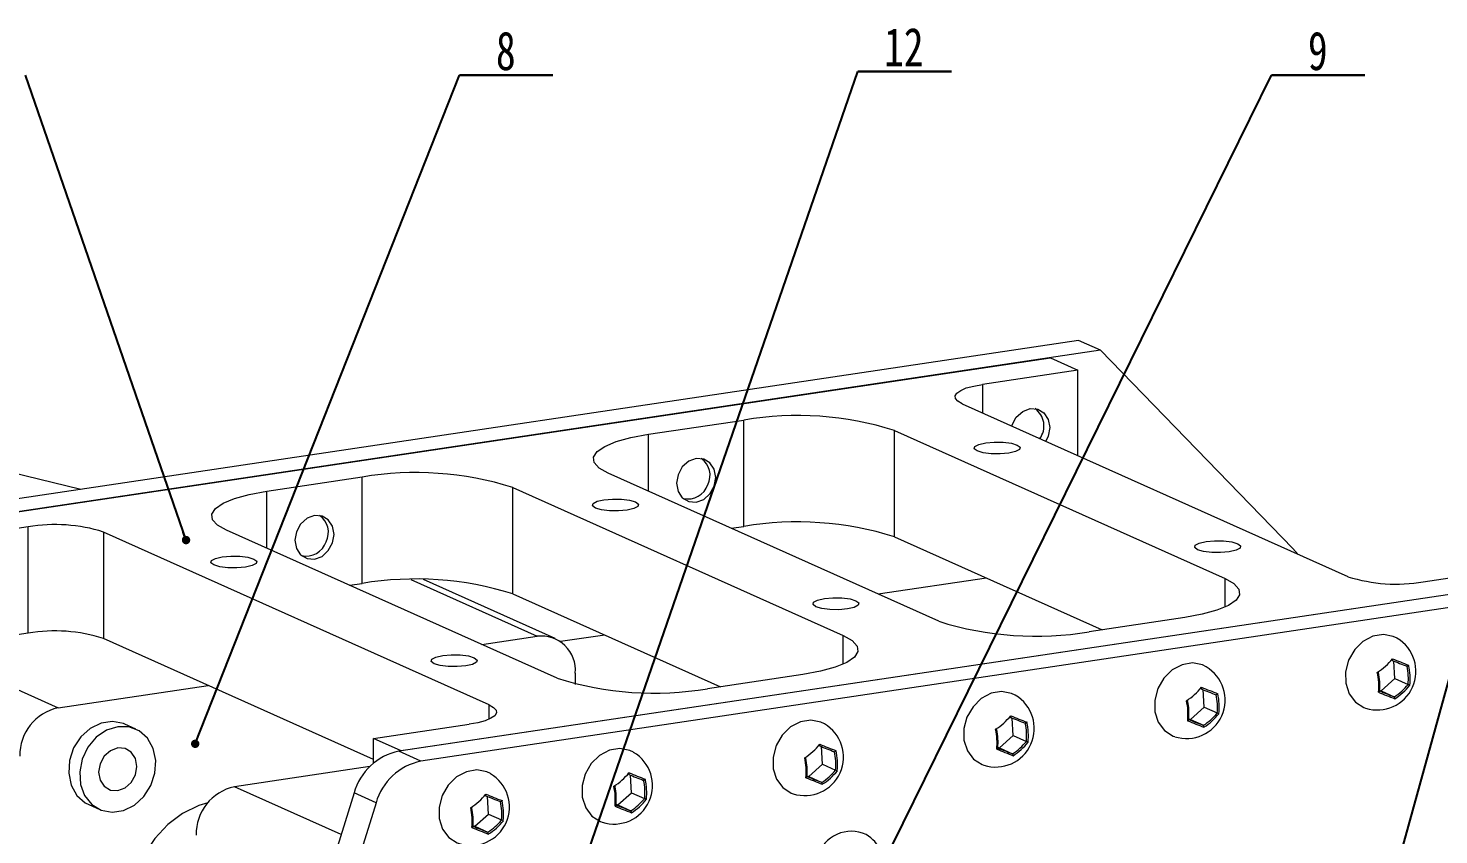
# Model space of a CAD drawing. Header units: millimetres. Extents: x 0 to 841, y 0 to 594.
# Drawn here: x 356.2 to 484.2, y 323.1 to 396.4 of the extents above; entities that cross this region are included whole.
import ezdxf

# ---------------------------------------------------------------- set-up
doc = ezdxf.new("R2010")
doc.units = ezdxf.units.MM
doc.layers.add('10', color=7, linetype='Continuous')
doc.styles.add('SLDTEXTSTYLE0', font='TXT', dxfattribs={"width": 0.75})
doc.dimstyles.new('SLDDIMSTYLE0', dxfattribs={"dimtxt": 0.18, "dimasz": 0.762, "dimexe": 0, "dimexo": 0.0625, "dimgap": 0, "dimtad": 0, "dimtih": 1, "dimtoh": 1, "dimdec": 0, "dimrnd": 1e-09, "dimzin": 0, "dimdsep": 46, "dimtxsty": 'Standard', "dimblk1": 'DOT', "dimblk2": 'DOT', "dimsah": 1, "dimcen": 0.09, "dimadec": 0, "dimazin": 0, "dimtfac": 0.762, "dimtdec": 0, "dimtofl": 0, "dimtmove": 0, "dimatfit": 3, "dimldrblk": 'DOT', "dimfxl": 0, "dimfrac": 2, "dimtolj": 1, "dimtzin": 0, "dimarcsym": 0})

# ---------------------------------------------------------------- blocks, each defined once
blk = doc.blocks.new('SW_NOTE_0')
at = {"layer": '10', "color": 0}
for p, q in [((0, 0), (8.49, 0)), ((8.49, 0), (0, 0)), ((0, 0), (8.49, 0)), ((8.49, 0), (0, 0)), ((0, 0), (8.49, 0)), ((8.49, 0), (0, 0))]:
    blk.add_line(p, q, dxfattribs=at)
at = {"layer": '10', "color": 0, "insert": (4.21, 3.96), "char_height": 3.5, "attachment_point": 2, "style": 'SLDTEXTSTYLE0'}
blk.add_mtext('8', dxfattribs=at)
blk = doc.blocks.new('_DOT')
at = {"color": 0, "linetype": 'ByBlock', "lineweight": -2}
blk.add_line((-0.5, 0), (-1, 0), dxfattribs=at)
at = {"color": 0, "linetype": 'ByBlock', "const_width": 0.5}
blk.add_lwpolyline([(-0.25, 0, 1), (0.25, 0, 1)], format="xyb", close=True, dxfattribs=at)
blk = doc.blocks.new('SW_NOTE_1')
at = {"layer": '10', "color": 0}
for p, q in [((0, 0), (8.49, 0)), ((8.49, 0), (0, 0)), ((0, 0), (8.49, 0)), ((8.49, 0), (0, 0)), ((0, 0), (8.49, 0)), ((8.49, 0), (0, 0))]:
    blk.add_line(p, q, dxfattribs=at)
at = {"layer": '10', "color": 0, "insert": (4.17, 3.96), "char_height": 3.5, "attachment_point": 2, "style": 'SLDTEXTSTYLE0'}
blk.add_mtext('12', dxfattribs=at)
blk = doc.blocks.new('SW_NOTE_2')
at = {"layer": '10', "color": 0}
for p, q in [((0, 0), (8.49, 0)), ((8.49, 0), (0, 0)), ((0, 0), (8.49, 0)), ((8.49, 0), (0, 0)), ((0, 0), (8.49, 0)), ((8.49, 0), (0, 0))]:
    blk.add_line(p, q, dxfattribs=at)
at = {"layer": '10', "color": 0, "insert": (4.21, 3.96), "char_height": 3.5, "attachment_point": 2, "style": 'SLDTEXTSTYLE0'}
blk.add_mtext('9', dxfattribs=at)

msp = doc.modelspace()

# ---------------------------------------------------------------- linework, layer by layer
at = {"color": 7, "linetype": 'Continuous', "lineweight": 15}
for p, q in [((451.52, 368.03), (342.84, 351.79)), ((453.52, 367.14), (451.52, 368.03)), ((453.52, 367.14), (344.84, 350.9)), ((345.04, 350.93), (448.96, 366.45)), ((448.96, 366.45), (451.46, 365.33)), ((470.96, 349.13), (453.52, 367.14)), ((451.46, 365.33), (442.8, 364.04)), ((451.46, 357.57), (451.46, 365.33)), ((440.97, 362.27), (475.97, 346.58)), ((360.96, 354.5), (339.36, 359.73)), ((412.49, 359.51), (421.15, 360.8)), ((421.15, 351.14), (421.15, 360.8)), ((434.81, 359.86), (464.81, 346.41)), ((434.81, 350.2), (434.81, 359.86)), ((438.83, 342.53), (408.83, 355.97)), ((377.85, 354.33), (386.51, 355.63)), ((386.51, 345.97), (386.51, 355.63)), ((400.17, 354.68), (430.17, 341.23)), ((400.17, 345.02), (400.17, 354.68)), ((356.2, 351.1), (347.54, 349.8)), ((356.2, 341.44), (356.2, 351.1)), ((404.19, 337.35), (374.19, 350.8)), ((419.99, 350.97), (421.15, 351.14)), ((398.03, 334.93), (363.03, 350.62)), ((363.03, 350.62), (363.03, 340.97)), ((434.81, 350.2), (453.65, 341.75)), ((471.46, 348.6), (470.96, 349.13)), ((498.52, 346.96), (389.84, 330.72)), ((482.8, 346.11), (491.46, 347.4)), ((385.35, 345.8), (386.51, 345.97)), ((493.96, 346.28), (390.04, 330.75)), ((500.52, 346.07), (391.84, 329.83)), ((404.02, 340.95), (392.07, 346.31)), ((443.16, 346.45), (433.34, 344.99)), ((400.17, 345.02), (419.01, 336.58)), ((461.15, 342.87), (452.49, 341.58)), ((345.41, 340.72), (358.91, 334.67)), ((356.2, 341.44), (347.54, 340.15)), ((387.54, 329.98), (363.03, 340.97)), ((397.35, 340.42), (402.38, 341.17)), ((408.52, 341.28), (404.5, 340.68)), ((480.23, 337.32), (480.14, 338.91)), ((358.91, 334.67), (372.53, 336.71)), ((405.84, 337.82), (405.84, 336.8)), ((426.51, 337.7), (417.85, 336.4)), ((478.99, 336.2), (480.23, 337.32)), ((480.23, 337.32), (481.42, 336.79)), ((462.91, 334.73), (462.82, 336.32)), ((478.83, 336.26), (478.99, 336.2)), ((478.99, 336.2), (480.17, 335.67)), ((461.67, 333.61), (462.91, 334.73)), ((462.91, 334.73), (464.1, 334.2)), ((365.96, 332.74), (364.96, 333.19)), ((387.54, 331.87), (396.2, 333.17)), ((445.59, 332.14), (445.5, 333.73)), ((461.51, 333.67), (461.67, 333.61)), ((461.67, 333.61), (462.85, 333.08)), ((387.54, 329.64), (387.54, 331.87)), ((390.04, 330.75), (387.54, 331.87)), ((444.35, 331.02), (445.59, 332.14)), ((445.59, 332.14), (446.78, 331.61)), ((391.84, 329.83), (389.84, 330.72)), ((428.27, 329.55), (428.18, 331.15)), ((444.19, 331.09), (444.35, 331.02)), ((444.35, 331.02), (445.53, 330.49)), ((387.21, 329.34), (374.91, 327.5)), ((427.03, 328.44), (428.27, 329.55)), ((428.27, 329.55), (429.46, 329.02)), ((410.95, 326.96), (410.86, 328.56)), ((426.87, 328.5), (427.03, 328.44)), ((427.03, 328.44), (428.21, 327.9)), ((385.77, 326.94), (373.37, 287.09)), ((387.77, 326.04), (385.77, 326.94)), ((397.96, 325.02), (397.87, 326.62)), ((409.71, 325.85), (410.95, 326.96)), ((410.95, 326.96), (412.14, 326.43)), ((361.69, 325.89), (362.69, 325.44)), ((387.77, 326.04), (375.37, 286.19)), ((409.55, 325.91), (409.71, 325.85)), ((409.71, 325.85), (410.89, 325.32)), ((396.56, 323.97), (396.72, 323.91)), ((396.72, 323.91), (397.96, 325.02)), ((396.72, 323.91), (397.9, 323.37)), ((397.96, 325.02), (399.15, 324.49))]:
    msp.add_line(p, q, dxfattribs=at)
at = {"color": 8, "linetype": 'Continuous', "lineweight": 15}
for p, q in [((442.8, 364.04), (442.8, 361.45)), ((412.49, 354.33), (412.49, 359.51)), ((377.85, 349.16), (377.85, 354.33)), ((390.91, 346.31), (402.38, 341.17)), ((464.81, 343.82), (464.81, 346.41)), ((430.17, 338.64), (430.17, 341.23)), ((398.03, 333.64), (398.03, 334.93)), ((384.59, 323.16), (374.91, 327.5))]:
    msp.add_line(p, q, dxfattribs=at)
at = {"color": 7, "linetype": 'Continuous', "lineweight": 15, "flags": 128}
for points in [[(440.97, 362.27), (440.56, 362.5), (440.34, 362.75), (440.31, 363), (440.47, 363.25), (440.82, 363.49), (441.33, 363.71), (442, 363.89), (442.8, 364.04)], [(445.45, 360.26), (445.49, 360.37), (445.87, 361.07), (446.45, 361.58), (447.13, 361.84), (447.81, 361.79), (448.38, 361.44), (448.77, 360.86), (448.9, 360.12)], [(448.9, 360.12), (448.77, 359.34), (448.55, 358.88)], [(408.83, 355.97), (408.02, 356.44), (407.57, 356.93), (407.51, 357.44), (407.83, 357.94), (408.52, 358.41), (409.56, 358.84), (410.9, 359.21), (412.49, 359.51)], [(442.32, 357.99), (442.06, 358.19), (442.11, 358.4), (442.47, 358.59), (443.09, 358.73), (443.87, 358.8), (444.68, 358.79), (445.42, 358.69), (445.96, 358.53), (446.22, 358.33), (446.17, 358.12), (445.81, 357.93), (445.19, 357.79), (444.41, 357.72), (443.6, 357.74), (442.86, 357.83), (442.32, 357.99)], [(415.04, 355.06), (415.18, 354.32), (415.56, 353.74), (416.14, 353.4), (416.82, 353.35), (417.5, 353.6), (418.07, 354.11), (418.46, 354.81), (418.59, 355.59), (418.46, 356.33), (418.07, 356.92), (417.5, 357.26), (416.82, 357.31), (416.14, 357.06), (415.56, 356.54), (415.18, 355.84), (415.04, 355.06)], [(374.19, 350.8), (373.38, 351.26), (372.93, 351.75), (372.87, 352.26), (373.19, 352.76), (373.88, 353.24), (374.91, 353.67), (376.25, 354.04), (377.85, 354.33)], [(407.68, 352.81), (407.42, 353.02), (407.47, 353.23), (407.83, 353.42), (408.45, 353.56), (409.22, 353.62), (410.04, 353.61), (410.78, 353.52), (411.32, 353.36), (411.58, 353.16), (411.53, 352.95), (411.16, 352.76), (410.55, 352.62), (409.77, 352.55), (408.95, 352.56), (408.22, 352.65), (407.68, 352.81)], [(380.4, 349.89), (380.54, 349.15), (380.92, 348.56), (381.5, 348.22), (382.18, 348.17), (382.86, 348.42), (383.43, 348.94), (383.82, 349.64), (383.95, 350.42), (383.82, 351.15), (383.43, 351.74), (382.86, 352.08), (382.18, 352.13), (381.5, 351.88), (380.92, 351.36), (380.54, 350.66), (380.4, 349.89)], [(462.32, 349.02), (462.06, 349.23), (462.11, 349.44), (462.47, 349.63), (463.09, 349.77), (463.87, 349.84), (464.68, 349.82), (465.42, 349.73), (465.96, 349.57), (466.22, 349.37), (466.17, 349.16), (465.81, 348.97), (465.19, 348.83), (464.41, 348.76), (463.6, 348.77), (462.86, 348.87), (462.32, 349.02)], [(373.04, 347.64), (372.78, 347.84), (372.83, 348.05), (373.19, 348.24), (373.81, 348.38), (374.58, 348.45), (375.4, 348.43), (376.14, 348.34), (376.68, 348.18), (376.94, 347.98), (376.89, 347.77), (376.52, 347.58), (375.91, 347.44), (375.13, 347.37), (374.31, 347.38), (373.58, 347.48), (373.04, 347.64)], [(464.81, 346.41), (465.62, 345.95), (466.06, 345.45), (466.13, 344.94), (465.81, 344.44), (465.12, 343.97), (464.08, 343.54), (462.74, 343.17), (461.15, 342.87)], [(427.68, 343.85), (427.42, 344.05), (427.47, 344.26), (427.83, 344.45), (428.45, 344.59), (429.22, 344.66), (430.04, 344.65), (430.78, 344.55), (431.32, 344.39), (431.58, 344.19), (431.53, 343.98), (431.16, 343.79), (430.55, 343.65), (429.77, 343.58), (428.95, 343.6), (428.22, 343.69), (427.68, 343.85)], [(430.17, 341.23), (430.98, 340.77), (431.42, 340.28), (431.49, 339.77), (431.17, 339.27), (430.48, 338.79), (429.44, 338.36), (428.1, 337.99), (426.51, 337.7)], [(480.42, 340.98), (480.08, 341.15), (479.18, 341.32), (478.23, 341.17), (477.33, 340.69), (476.58, 339.95), (476.03, 339), (475.75, 337.95), (475.76, 336.9), (476.07, 335.95), (476.64, 335.19), (477.41, 334.69), (477.57, 334.63)], [(393.04, 338.67), (392.78, 338.87), (392.83, 339.08), (393.19, 339.27), (393.81, 339.41), (394.58, 339.48), (395.4, 339.47), (396.14, 339.38), (396.68, 339.22), (396.94, 339.01), (396.89, 338.8), (396.52, 338.61), (395.91, 338.47), (395.13, 338.41), (394.31, 338.42), (393.58, 338.51), (393.04, 338.67)], [(463.09, 338.39), (462.76, 338.56), (461.86, 338.74), (460.91, 338.58), (460.01, 338.11), (459.26, 337.36), (458.71, 336.42), (458.43, 335.37), (458.44, 334.31), (458.75, 333.36), (459.31, 332.6), (460.09, 332.1), (460.25, 332.05)], [(445.77, 335.81), (445.44, 335.97), (444.54, 336.15), (443.59, 335.99), (442.69, 335.52), (441.94, 334.77), (441.39, 333.83), (441.11, 332.78), (441.12, 331.72), (441.43, 330.77), (441.99, 330.01), (442.77, 329.52), (442.93, 329.46)], [(398.03, 334.93), (398.43, 334.7), (398.65, 334.46), (398.69, 334.2), (398.53, 333.95), (398.18, 333.72), (397.66, 333.5), (396.99, 333.31), (396.2, 333.17)], [(364.96, 333.19), (364.83, 333.24), (363.84, 333.43), (362.81, 333.28), (361.82, 332.79), (360.97, 332.02), (360.32, 331.02), (359.95, 329.89), (359.87, 328.73), (360.1, 327.64), (360.61, 326.72), (361.37, 326.05), (361.69, 325.89)], [(364.32, 332.95), (363.3, 332.63), (362.37, 331.99), (361.61, 331.09), (361.1, 330.02), (360.87, 328.86), (360.95, 327.72), (361.32, 326.71), (361.97, 325.9), (362.82, 325.38), (363.81, 325.19), (364.84, 325.34), (365.83, 325.83), (366.68, 326.61), (367.32, 327.6), (367.7, 328.73), (367.78, 329.89), (367.55, 330.98), (367.03, 331.9), (366.27, 332.57), (365.34, 332.93), (364.32, 332.95)], [(428.45, 333.22), (428.12, 333.38), (427.22, 333.56), (426.27, 333.4), (425.37, 332.93), (424.62, 332.18), (424.07, 331.24), (423.79, 330.19), (423.8, 329.14), (424.11, 328.18), (424.67, 327.42), (425.45, 326.93), (425.61, 326.87)], [(364.32, 331.02), (363.66, 330.77), (363.1, 330.27), (362.72, 329.59), (362.59, 328.83), (362.72, 328.11), (363.1, 327.54), (363.66, 327.2), (364.32, 327.16), (364.99, 327.4), (365.55, 327.9), (365.92, 328.59), (366.05, 329.35), (365.92, 330.07), (365.55, 330.64), (364.99, 330.97), (364.32, 331.02)], [(411.13, 330.63), (410.8, 330.79), (409.9, 330.97), (408.95, 330.82), (408.05, 330.34), (407.29, 329.6), (406.75, 328.65), (406.47, 327.6), (406.48, 326.55), (406.79, 325.59), (407.35, 324.83), (408.13, 324.34), (408.29, 324.28)], [(398.14, 328.69), (397.81, 328.85), (396.91, 329.03), (395.96, 328.87), (395.06, 328.4), (394.3, 327.65), (393.76, 326.71), (393.48, 325.66), (393.49, 324.61), (393.8, 323.65), (394.36, 322.89), (395.14, 322.4), (395.3, 322.34)], [(372.49, 326.04), (371.67, 325.79), (370.21, 325.07), (368.86, 324.07), (367.68, 322.81), (366.71, 321.35), (365.99, 319.74), (365.55, 318.04), (365.4, 316.32), (365.55, 314.65), (365.99, 313.09), (366.71, 311.69), (367.68, 310.52), (368.86, 309.61), (369.51, 309.28)]]:
    msp.add_lwpolyline(points, dxfattribs=at)
at = {"color": 7, "linetype": 'Continuous', "lineweight": 15}
for centre, radius, start, end in [((426.01, 331.94), 29.27, 72.5062, 99.5596), ((446.44, 360.26), 1.94, 323.7148, 54.2671), ((416.21, 355.77), 1.87, 333.1683, 55.4397), ((391.37, 326.76), 29.27, 72.5062, 99.5596), ((416.07, 355.53), 1.9, 256.8825, 341.7532), ((381.57, 350.6), 1.87, 333.1683, 55.44), ((358.63, 336.67), 14.64, 72.5061, 99.5596), ((426.01, 322.28), 29.27, 72.5062, 99.5596), ((381.43, 350.35), 1.9, 256.8825, 341.7532), ((391.37, 317.1), 29.27, 72.5062, 99.5596), ((480.37, 360.54), 14.64, 252.5062, 279.5596), ((447.63, 370.44), 29.27, 252.5062, 279.5596), ((358.63, 327.01), 14.64, 72.5061, 99.5596), ((402.75, 338.08), 3.11, 355.1859, 96.8002), ((478.64, 337.97), 3.5, 252.2042, 59.5036), ((461.32, 335.38), 3.5, 252.2042, 59.5036), ((475.61, 342.65), 5.64, 302.4674, 321.237), ((514.08, 422.34), 90.07, 247.7525, 248.6744), ((514.98, 424.51), 92.27, 247.7201, 248.7083), ((475.9, 337.28), 5.55, 354.8317, 12.0226), ((475.92, 337.29), 5.69, 354.2279, 12.6264), ((412.99, 365.27), 29.27, 252.5062, 279.5596), ((473.08, 336.65), 5.69, 354.2278, 12.6266), ((473.31, 336.71), 5.55, 354.8317, 12.0226), ((477.18, 340.27), 5.49, 303.084, 320.6207), ((477.19, 340.25), 5.64, 302.4674, 321.2371), ((444, 332.79), 3.5, 252.2042, 59.5036), ((458.29, 340.07), 5.64, 302.4674, 321.237), ((496.75, 419.74), 90.06, 247.7524, 248.6745), ((497.66, 421.91), 92.26, 247.72, 248.7083), ((458.58, 334.7), 5.55, 354.8318, 12.0225), ((458.6, 334.7), 5.69, 354.2279, 12.6264), ((513.64, 421.27), 92.06, 247.7185, 248.7089), ((512.93, 419.57), 90.07, 247.7525, 248.6744), ((359.84, 330.37), 4.4, 102.2488, 181.0879), ((455.76, 334.07), 5.69, 354.2277, 12.6267), ((455.99, 334.12), 5.55, 354.8317, 12.0226), ((459.86, 337.68), 5.49, 303.0841, 320.6207), ((459.87, 337.66), 5.63, 302.4674, 321.2371), ((426.68, 330.2), 3.5, 252.2042, 59.5036), ((440.96, 337.48), 5.64, 302.4676, 321.2369), ((479.44, 417.17), 90.07, 247.7525, 248.6744), ((480.34, 419.32), 92.26, 247.72, 248.7083), ((441.26, 332.11), 5.55, 354.8317, 12.0226), ((441.28, 332.11), 5.69, 354.2277, 12.6266), ((496.32, 418.67), 92.05, 247.7185, 248.7089), ((495.6, 416.97), 90.06, 247.7524, 248.6745), ((438.43, 331.48), 5.69, 354.2279, 12.6264), ((438.66, 331.53), 5.55, 354.8318, 12.0225), ((442.54, 335.09), 5.49, 303.0839, 320.6209), ((390.89, 325.51), 5.32, 101.4189, 164.4521), ((409.36, 327.61), 3.5, 252.2042, 59.5036), ((423.64, 334.89), 5.64, 302.4675, 321.2371), ((462.11, 414.56), 90.05, 247.7524, 248.6745), ((463.03, 416.76), 92.29, 247.7202, 248.7082), ((423.94, 329.52), 5.55, 354.832, 12.0225), ((423.96, 329.53), 5.69, 354.2279, 12.6264), ((479.01, 416.1), 92.06, 247.7185, 248.7088), ((478.3, 414.42), 90.1, 247.7526, 248.6742), ((442.55, 335.07), 5.63, 302.4673, 321.2372), ((392.89, 324.61), 5.32, 101.4189, 164.4521), ((421.11, 328.89), 5.69, 354.2278, 12.6266), ((421.34, 328.94), 5.55, 354.8317, 12.0228), ((425.22, 332.5), 5.49, 303.084, 320.6206), ((396.37, 325.67), 3.5, 252.2042, 59.5036), ((406.32, 332.3), 5.64, 302.4675, 321.2369), ((444.82, 412.05), 90.14, 247.7528, 248.674), ((445.72, 414.19), 92.31, 247.7202, 248.7079), ((406.62, 326.93), 5.55, 354.8317, 12.0228), ((406.64, 326.94), 5.69, 354.2279, 12.6267), ((461.68, 413.49), 92.04, 247.7184, 248.709), ((460.96, 411.79), 90.05, 247.7524, 248.6745), ((425.23, 332.48), 5.64, 302.4675, 321.2371), ((375.84, 323.2), 4.4, 102.2488, 181.0879), ((393.33, 330.36), 5.64, 302.4673, 321.237), ((431.81, 410.05), 90.07, 247.7526, 248.6745), ((432.7, 412.2), 92.26, 247.72, 248.7084), ((403.79, 326.3), 5.69, 354.2274, 12.6269), ((404.02, 326.35), 5.55, 354.8316, 12.0224), ((390.8, 324.36), 5.69, 354.2274, 12.6269), ((391.03, 324.41), 5.55, 354.8316, 12.0224), ((393.63, 324.99), 5.55, 354.8316, 12.0224), ((393.65, 325), 5.69, 354.2282, 12.626), ((444.37, 410.93), 92.07, 247.7186, 248.7089), ((443.67, 409.28), 90.14, 247.7528, 248.674), ((407.9, 329.92), 5.49, 303.0839, 320.6207), ((407.91, 329.89), 5.64, 302.4677, 321.2367), ((430.66, 407.28), 90.07, 247.7526, 248.6745), ((394.91, 327.97), 5.49, 303.0843, 320.6206), ((394.92, 327.95), 5.64, 302.4675, 321.2369), ((431.38, 408.99), 92.07, 247.7186, 248.7089), ((430.9, 320.28), 3.18, 65.0688, 163.4599), ((430.46, 320.14), 3.5, 353.0169, 59.5036)]:
    msp.add_arc(centre, radius, start, end, dxfattribs=at)
for points, knots in [([(479.98, 338.98), (479.98, 338.98), (479.99, 338.97), (480, 338.98), (480.01, 339), (480.02, 339.02), (480.02, 339.05), (480.01, 339.09), (480, 339.11), (480, 339.12), (480, 339.13)], [0, 0, 0, 0, 0.129913, 0.260099, 0.3855, 0.51559, 0.661501, 0.831199, 0.990625, 1, 1, 1, 1]), ([(481.48, 338.53), (481.48, 338.53), (481.47, 338.53), (481.46, 338.51), (481.44, 338.48), (481.41, 338.46), (481.39, 338.45), (481.36, 338.44), (481.34, 338.43), (481.33, 338.44), (481.32, 338.44)], [0, 0, 0, 0, 0.009437, 0.168831, 0.338496, 0.484429, 0.614506, 0.739899, 0.870088, 1, 1, 1, 1]), ([(478.73, 337.86), (478.73, 337.86), (478.74, 337.86), (478.74, 337.85), (478.74, 337.86), (478.72, 337.86), (478.7, 337.87), (478.67, 337.88), (478.64, 337.89), (478.63, 337.9), (478.63, 337.9)], [0, 0, 0, 0, 0.1299136, 0.2601147, 0.385494, 0.5155793, 0.6615241, 0.8311811, 0.9906043, 1, 1, 1, 1]), ([(481.59, 336.72), (481.59, 336.72), (481.58, 336.72), (481.57, 336.72), (481.54, 336.73), (481.52, 336.75), (481.49, 336.76), (481.46, 336.77), (481.44, 336.78), (481.43, 336.78), (481.42, 336.79)], [0, 0, 0, 0, 0.0093957, 0.1688198, 0.3384748, 0.4844196, 0.6145058, 0.739885, 0.8700865, 1, 1, 1, 1]), ([(462.66, 336.39), (462.66, 336.39), (462.67, 336.39), (462.68, 336.39), (462.69, 336.41), (462.7, 336.43), (462.7, 336.47), (462.69, 336.5), (462.68, 336.52), (462.68, 336.54), (462.68, 336.54)], [0, 0, 0, 0, 0.129913, 0.260099, 0.385501, 0.51559, 0.661501, 0.831199, 0.990625, 1, 1, 1, 1]), ([(464.16, 335.95), (464.16, 335.95), (464.15, 335.94), (464.14, 335.92), (464.12, 335.9), (464.09, 335.88), (464.07, 335.86), (464.04, 335.85), (464.02, 335.85), (464.01, 335.85), (464, 335.85)], [0, 0, 0, 0, 0.009441, 0.168832, 0.3385, 0.48443, 0.614509, 0.739897, 0.870089, 1, 1, 1, 1]), ([(478.83, 336.21), (478.83, 336.2), (478.84, 336.2), (478.84, 336.18), (478.84, 336.16), (478.82, 336.14), (478.8, 336.12), (478.77, 336.1), (478.75, 336.09), (478.74, 336.08), (478.74, 336.08)], [0, 0, 0, 0, 0.1299084, 0.2601179, 0.3854847, 0.5155982, 0.6615331, 0.8311639, 0.9905947, 1, 1, 1, 1]), ([(480.22, 335.49), (480.22, 335.49), (480.22, 335.5), (480.22, 335.52), (480.23, 335.55), (480.22, 335.59), (480.21, 335.61), (480.2, 335.64), (480.19, 335.66), (480.18, 335.67), (480.17, 335.67)], [0, 0, 0, 0, 0.009375, 0.168801, 0.338499, 0.48441, 0.6145, 0.739901, 0.870087, 1, 1, 1, 1]), ([(461.41, 335.27), (461.41, 335.27), (461.42, 335.27), (461.42, 335.27), (461.42, 335.27), (461.4, 335.27), (461.38, 335.28), (461.35, 335.3), (461.32, 335.31), (461.31, 335.31), (461.31, 335.31)], [0, 0, 0, 0, 0.129914, 0.260116, 0.385492, 0.515577, 0.66152, 0.831179, 0.990598, 1, 1, 1, 1]), ([(464.27, 334.13), (464.27, 334.13), (464.26, 334.13), (464.25, 334.14), (464.22, 334.15), (464.2, 334.16), (464.17, 334.17), (464.14, 334.18), (464.12, 334.19), (464.11, 334.19), (464.1, 334.2)], [0, 0, 0, 0, 0.0093957, 0.1688159, 0.3384751, 0.4844183, 0.6145039, 0.7398863, 0.8700858, 1, 1, 1, 1]), ([(445.35, 333.8), (445.35, 333.8), (445.36, 333.8), (445.37, 333.82), (445.37, 333.85), (445.37, 333.88), (445.37, 333.91), (445.36, 333.94), (445.36, 333.95), (445.36, 333.95)], [0, 0, 0, 0, 0.149624, 0.293749, 0.443262, 0.61096, 0.805996, 0.989226, 1, 1, 1, 1]), ([(446.84, 333.36), (446.84, 333.36), (446.83, 333.35), (446.82, 333.33), (446.8, 333.31), (446.77, 333.29), (446.75, 333.27), (446.72, 333.26), (446.7, 333.26), (446.69, 333.26), (446.68, 333.26)], [0, 0, 0, 0, 0.0094352, 0.1688335, 0.3384952, 0.4844265, 0.614506, 0.7399001, 0.8700859, 1, 1, 1, 1]), ([(461.51, 333.62), (461.51, 333.62), (461.52, 333.61), (461.52, 333.59), (461.52, 333.58), (461.5, 333.56), (461.48, 333.53), (461.45, 333.51), (461.43, 333.5), (461.42, 333.49), (461.42, 333.49)], [0, 0, 0, 0, 0.129909, 0.260118, 0.385486, 0.515594, 0.661535, 0.831162, 0.990596, 1, 1, 1, 1]), ([(462.9, 332.9), (462.9, 332.9), (462.9, 332.91), (462.9, 332.93), (462.9, 332.96), (462.9, 333), (462.89, 333.03), (462.88, 333.05), (462.87, 333.07), (462.86, 333.08), (462.85, 333.08)], [0, 0, 0, 0, 0.009375, 0.168801, 0.338499, 0.48441, 0.614499, 0.739901, 0.870087, 1, 1, 1, 1]), ([(444.09, 332.68), (444.09, 332.68), (444.1, 332.68), (444.1, 332.68), (444.1, 332.68), (444.08, 332.69), (444.06, 332.7), (444.03, 332.71), (444, 332.72), (443.99, 332.72), (443.99, 332.72)], [0, 0, 0, 0, 0.129914, 0.260118, 0.385495, 0.51558, 0.661531, 0.831183, 0.990611, 1, 1, 1, 1]), ([(446.94, 331.54), (446.94, 331.54), (446.94, 331.54), (446.93, 331.55), (446.9, 331.56), (446.88, 331.57), (446.85, 331.58), (446.82, 331.59), (446.8, 331.6), (446.79, 331.61), (446.78, 331.61)], [0, 0, 0, 0, 0.009389, 0.168817, 0.338469, 0.48442, 0.614505, 0.739882, 0.870086, 1, 1, 1, 1]), ([(428.03, 331.21), (428.03, 331.21), (428.04, 331.22), (428.05, 331.23), (428.05, 331.26), (428.05, 331.29), (428.05, 331.32), (428.04, 331.35), (428.04, 331.36), (428.04, 331.36)], [0, 0, 0, 0, 0.149624, 0.293751, 0.443262, 0.610959, 0.805995, 0.989224, 1, 1, 1, 1]), ([(429.52, 330.77), (429.52, 330.77), (429.51, 330.76), (429.5, 330.74), (429.48, 330.72), (429.45, 330.7), (429.43, 330.68), (429.4, 330.67), (429.38, 330.67), (429.37, 330.67), (429.36, 330.68)], [0, 0, 0, 0, 0.009447, 0.168832, 0.338493, 0.484424, 0.614503, 0.739897, 0.870089, 1, 1, 1, 1]), ([(444.19, 331.03), (444.19, 331.03), (444.2, 331.02), (444.2, 331.01), (444.2, 330.99), (444.18, 330.97), (444.16, 330.95), (444.13, 330.92), (444.11, 330.91), (444.1, 330.91), (444.1, 330.91)], [0, 0, 0, 0, 0.12991, 0.260116, 0.385484, 0.5156, 0.661534, 0.831162, 0.990596, 1, 1, 1, 1]), ([(445.58, 330.32), (445.58, 330.32), (445.58, 330.32), (445.58, 330.34), (445.58, 330.38), (445.58, 330.41), (445.57, 330.44), (445.56, 330.46), (445.55, 330.48), (445.54, 330.49), (445.53, 330.49)], [0, 0, 0, 0, 0.009375, 0.1688, 0.338499, 0.48441, 0.6145, 0.739901, 0.870087, 1, 1, 1, 1]), ([(426.77, 330.1), (426.77, 330.09), (426.78, 330.09), (426.78, 330.09), (426.77, 330.09), (426.76, 330.1), (426.74, 330.11), (426.7, 330.12), (426.68, 330.13), (426.67, 330.13), (426.67, 330.13)], [0, 0, 0, 0, 0.129912, 0.260116, 0.385493, 0.515593, 0.661515, 0.831197, 0.990611, 1, 1, 1, 1]), ([(429.62, 328.95), (429.62, 328.95), (429.62, 328.95), (429.61, 328.96), (429.58, 328.97), (429.55, 328.98), (429.53, 328.99), (429.5, 329), (429.48, 329.01), (429.47, 329.02), (429.46, 329.02)], [0, 0, 0, 0, 0.009389, 0.168803, 0.338485, 0.484407, 0.614507, 0.739884, 0.870088, 1, 1, 1, 1]), ([(410.71, 328.62), (410.71, 328.62), (410.72, 328.63), (410.73, 328.65), (410.73, 328.67), (410.73, 328.7), (410.73, 328.74), (410.72, 328.76), (410.72, 328.77), (410.72, 328.77)], [0, 0, 0, 0, 0.149624, 0.293749, 0.443263, 0.610958, 0.805997, 0.989227, 1, 1, 1, 1]), ([(412.2, 328.18), (412.19, 328.18), (412.19, 328.17), (412.18, 328.16), (412.16, 328.13), (412.13, 328.11), (412.11, 328.1), (412.08, 328.09), (412.06, 328.08), (412.05, 328.09), (412.04, 328.09)], [0, 0, 0, 0, 0.009424, 0.168809, 0.338499, 0.48443, 0.61451, 0.739904, 0.870084, 1, 1, 1, 1]), ([(426.87, 328.44), (426.87, 328.44), (426.88, 328.43), (426.88, 328.42), (426.88, 328.4), (426.86, 328.38), (426.84, 328.36), (426.81, 328.34), (426.79, 328.32), (426.78, 328.32), (426.78, 328.32)], [0, 0, 0, 0, 0.129907, 0.260119, 0.385487, 0.515602, 0.661535, 0.831162, 0.990608, 1, 1, 1, 1]), ([(428.26, 327.73), (428.26, 327.73), (428.26, 327.74), (428.26, 327.76), (428.26, 327.79), (428.26, 327.82), (428.25, 327.85), (428.24, 327.88), (428.23, 327.89), (428.22, 327.9), (428.21, 327.9)], [0, 0, 0, 0, 0.009376, 0.168801, 0.338499, 0.484411, 0.614499, 0.739901, 0.870087, 1, 1, 1, 1]), ([(397.72, 326.68), (397.72, 326.68), (397.73, 326.69), (397.74, 326.7), (397.74, 326.73), (397.74, 326.76), (397.74, 326.79), (397.73, 326.82), (397.73, 326.83), (397.73, 326.83)], [0, 0, 0, 0, 0.149625, 0.293749, 0.443263, 0.610958, 0.805995, 0.989224, 1, 1, 1, 1]), ([(409.45, 327.51), (409.45, 327.51), (409.46, 327.5), (409.46, 327.5), (409.45, 327.5), (409.44, 327.51), (409.41, 327.52), (409.38, 327.53), (409.36, 327.54), (409.35, 327.55), (409.35, 327.55)], [0, 0, 0, 0, 0.129917, 0.26012, 0.385496, 0.515568, 0.661519, 0.83117, 0.990611, 1, 1, 1, 1]), ([(396.46, 325.57), (396.46, 325.57), (396.47, 325.56), (396.47, 325.56), (396.46, 325.56), (396.45, 325.57), (396.42, 325.58), (396.39, 325.59), (396.37, 325.6), (396.36, 325.6), (396.36, 325.61)], [0, 0, 0, 0, 0.129916, 0.260104, 0.385502, 0.515573, 0.661522, 0.831173, 0.990585, 1, 1, 1, 1]), ([(399.2, 326.24), (399.2, 326.24), (399.2, 326.23), (399.19, 326.21), (399.17, 326.19), (399.14, 326.17), (399.11, 326.15), (399.09, 326.14), (399.07, 326.14), (399.06, 326.14), (399.05, 326.15)], [0, 0, 0, 0, 0.009447, 0.168831, 0.338491, 0.484448, 0.614526, 0.739898, 0.87009, 1, 1, 1, 1]), ([(409.55, 325.85), (409.55, 325.85), (409.56, 325.85), (409.56, 325.83), (409.56, 325.81), (409.54, 325.79), (409.52, 325.77), (409.49, 325.75), (409.47, 325.74), (409.46, 325.73), (409.46, 325.73)], [0, 0, 0, 0, 0.129908, 0.26012, 0.385488, 0.515603, 0.661536, 0.831163, 0.990584, 1, 1, 1, 1]), ([(410.94, 325.14), (410.94, 325.14), (410.94, 325.15), (410.94, 325.17), (410.94, 325.2), (410.94, 325.23), (410.93, 325.26), (410.92, 325.29), (410.91, 325.31), (410.9, 325.31), (410.89, 325.32)], [0, 0, 0, 0, 0.009376, 0.168801, 0.3385, 0.484409, 0.6145, 0.739901, 0.870087, 1, 1, 1, 1]), ([(412.3, 326.36), (412.3, 326.36), (412.3, 326.37), (412.29, 326.37), (412.26, 326.38), (412.23, 326.39), (412.21, 326.4), (412.18, 326.41), (412.16, 326.43), (412.14, 326.43), (412.14, 326.43)], [0, 0, 0, 0, 0.009415, 0.168824, 0.338473, 0.48442, 0.614517, 0.739891, 0.870091, 1, 1, 1, 1]), ([(396.56, 323.91), (396.56, 323.91), (396.57, 323.9), (396.57, 323.89), (396.57, 323.87), (396.55, 323.85), (396.53, 323.83), (396.5, 323.81), (396.48, 323.79), (396.47, 323.79), (396.47, 323.79)], [0, 0, 0, 0, 0.129907, 0.260119, 0.385487, 0.515576, 0.661537, 0.831163, 0.990584, 1, 1, 1, 1]), ([(399.31, 324.42), (399.31, 324.42), (399.31, 324.43), (399.3, 324.43), (399.27, 324.44), (399.24, 324.45), (399.22, 324.46), (399.19, 324.47), (399.17, 324.48), (399.15, 324.49), (399.15, 324.49)], [0, 0, 0, 0, 0.009415, 0.168827, 0.338478, 0.484427, 0.614498, 0.739896, 0.870084, 1, 1, 1, 1]), ([(397.94, 323.2), (397.94, 323.2), (397.95, 323.21), (397.95, 323.23), (397.95, 323.26), (397.95, 323.29), (397.94, 323.32), (397.93, 323.35), (397.92, 323.37), (397.91, 323.37), (397.9, 323.37)], [0, 0, 0, 0, 0.009376, 0.168801, 0.3385, 0.484409, 0.6145, 0.739901, 0.870087, 1, 1, 1, 1])]:
    msp.add_open_spline(points, degree=3, knots=knots, dxfattribs=at)

# ---------------------------------------------------------------- block references
at = {"layer": '10'}
for name, p in [('SW_NOTE_0', (395.33, 392.12)), ('SW_NOTE_1', (431.49, 392.46)), ('SW_NOTE_2', (469.02, 392.12))]:
    msp.add_blockref(name, p, dxfattribs=at)

# ---------------------------------------------------------------- leaders
for points in [[(370.52, 349.9), (355.94, 392.12)], [(371.35, 331.4), (395.33, 392.12)], [(396.53, 291.28), (431.49, 392.46)], [(419.22, 290.89), (469.02, 392.12)], [(462.51, 255.11), (500.25, 392.12)]]:
    msp.add_leader(points, dimstyle='SLDDIMSTYLE0', dxfattribs=at)

doc.saveas('drawing.dxf')
